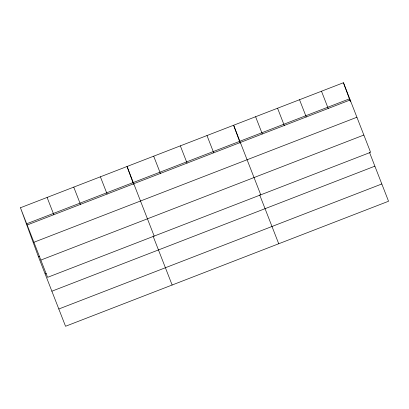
<?xml version="1.0" encoding="UTF-8"?>
<svg xmlns="http://www.w3.org/2000/svg" width="409" height="409" viewBox="0 0 409 409"><rect width="100%" height="100%" fill="white"/><g stroke="black" fill="none" stroke-linecap="round" stroke-linejoin="round"><path stroke-width="0.61" d="M20.45 207.752L343.453 82.725L370.585 152.317L47.582 277.343L20.45 207.752L38.415 256.683L65.547 326.275L388.55 201.248L369.485 152.352M26.375 223.897L349.383 98.871M27.173 224.991L350.176 99.965M33.906 242.266L356.914 117.245M38.415 256.683L39.596 256.223M40.849 260.068L363.852 135.042M45.133 273.923L46.319 273.468M51.871 291.198L374.874 166.177M58.809 308.999L381.817 183.973M321.489 91.227L328.212 108.467M299.526 99.73L306.249 116.969M277.563 108.232L284.286 125.471M255.599 116.734L262.317 133.973M260.768 194.827L233.631 125.236L240.216 143.165M259.664 194.863L278.728 243.759M206.985 135.548L213.708 152.792M180.338 145.865L187.061 163.104M153.687 156.177L160.41 173.421M154.173 236.085L127.041 166.494L133.625 184.423M153.073 236.121L172.138 285.017M100.394 176.806L107.117 194.05M73.748 187.123L80.466 204.362M47.096 197.435L53.819 214.679M343.453 82.725L350.472 101.841"/></g></svg>
